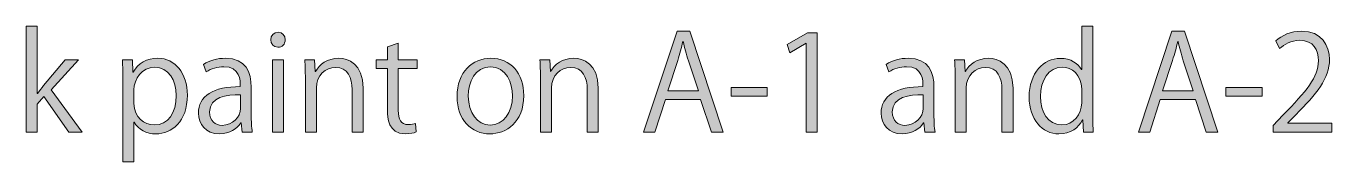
# Model space of a CAD drawing. Header units: millimetres. Extents: x 0 to 430, y 0 to 299.
# Drawn here: x 49.98 to 95.14, y -0.41 to 4.28 of the extents above; entities that cross this region are included whole.
import ezdxf

# ---------------------------------------------------------------- set-up
doc = ezdxf.new("R2010")
doc.units = ezdxf.units.MM
doc.header["$MEASUREMENT"] = 0
doc.layers.get('0').update_dxf_attribs({"lineweight": 0})

# ---------------------------------------------------------------- blocks, each defined once
blk = doc.blocks.new('Block_1')
at = {"true_color": 0x000000, "transparency": 33554687}
h = blk.add_hatch(color=18, dxfattribs=at)
h.dxf.hatch_style = 2
edge = h.paths.add_edge_path()
edge.add_spline(control_points=[(51.919, 0.613), (51.919, 0.613), (51.451, 0.613), (51.451, 0.613), (51.451, 0.613), (50.589, 1.847), (50.589, 1.847), (50.589, 1.847), (50.36, 1.585), (50.36, 1.585), (50.36, 1.585), (50.36, 0.613), (50.36, 0.613), (50.36, 0.613), (49.979, 0.613), (49.979, 0.613), (49.979, 0.613), (49.979, 4.282), (49.979, 4.282), (49.979, 4.282), (50.36, 4.282), (50.36, 4.282), (50.36, 4.282), (50.36, 1.948), (50.36, 1.948), (50.36, 1.948), (50.369, 1.948), (50.369, 1.948), (50.429, 2.035), (50.516, 2.145), (50.585, 2.228), (50.585, 2.228), (51.332, 3.113), (51.332, 3.113), (51.332, 3.113), (51.791, 3.113), (51.791, 3.113), (51.791, 3.113), (50.851, 2.081), (50.851, 2.081), (50.851, 2.081), (51.919, 0.613), (51.919, 0.613)], knot_values=[0, 0, 0, 0, 1, 1, 1, 2, 2, 2, 3, 3, 3, 4, 4, 4, 5, 5, 5, 6, 6, 6, 7, 7, 7, 8, 8, 8, 9, 9, 9, 10, 10, 10, 11, 11, 11, 12, 12, 12, 13, 13, 13, 14, 14, 14, 14], degree=3, periodic=0)
h = blk.add_hatch(color=18, dxfattribs=at)
h.dxf.hatch_style = 2
edge = h.paths.add_edge_path()
edge.add_spline(control_points=[(58.881, 0.613), (58.881, 0.613), (58.5, 0.613), (58.5, 0.613), (58.5, 0.613), (58.5, 3.113), (58.5, 3.113), (58.5, 3.113), (58.881, 3.113), (58.881, 3.113), (58.881, 3.113), (58.881, 0.613), (58.881, 0.613)], knot_values=[0, 0, 0, 0, 1, 1, 1, 2, 2, 2, 3, 3, 3, 4, 4, 4, 4], degree=3, periodic=0)
edge = h.paths.add_edge_path()
edge.add_spline(control_points=[(58.688, 3.553), (58.541, 3.553), (58.441, 3.668), (58.441, 3.814), (58.441, 3.957), (58.546, 4.071), (58.693, 4.071), (58.844, 4.071), (58.94, 3.957), (58.94, 3.814), (58.94, 3.654), (58.835, 3.553), (58.688, 3.553)], knot_values=[0, 0, 0, 0, 1, 1, 1, 2, 2, 2, 3, 3, 3, 4, 4, 4, 4], degree=3, periodic=0)
h = blk.add_hatch(color=18, dxfattribs=at)
h.dxf.hatch_style = 2
edge = h.paths.add_edge_path()
edge.add_spline(control_points=[(73.23, 2.049), (73.23, 2.049), (72.886, 3.085), (72.886, 3.085), (72.813, 3.324), (72.753, 3.544), (72.708, 3.75), (72.708, 3.75), (72.694, 3.75), (72.694, 3.75), (72.648, 3.539), (72.584, 3.319), (72.519, 3.099), (72.519, 3.099), (72.171, 2.049), (72.171, 2.049), (72.171, 2.049), (73.23, 2.049), (73.23, 2.049)], knot_values=[0, 0, 0, 0, 1, 1, 1, 2, 2, 2, 3, 3, 3, 4, 4, 4, 5, 5, 5, 6, 6, 6, 6], degree=3, periodic=0)
edge = h.paths.add_edge_path()
edge.add_spline(control_points=[(74.088, 0.613), (74.088, 0.613), (73.684, 0.613), (73.684, 0.613), (73.684, 0.613), (73.308, 1.746), (73.308, 1.746), (73.308, 1.746), (72.093, 1.746), (72.093, 1.746), (72.093, 1.746), (71.726, 0.613), (71.726, 0.613), (71.726, 0.613), (71.336, 0.613), (71.336, 0.613), (71.336, 0.613), (72.492, 4.108), (72.492, 4.108), (72.492, 4.108), (72.932, 4.108), (72.932, 4.108), (72.932, 4.108), (74.088, 0.613), (74.088, 0.613)], knot_values=[0, 0, 0, 0, 1, 1, 1, 2, 2, 2, 3, 3, 3, 4, 4, 4, 5, 5, 5, 6, 6, 6, 7, 7, 7, 8, 8, 8, 8], degree=3, periodic=0)
h = blk.add_hatch(color=18, dxfattribs=at)
h.dxf.hatch_style = 2
edge = h.paths.add_edge_path()
edge.add_spline(control_points=[(86.488, 2.113), (86.488, 2.613), (86.135, 2.86), (85.814, 2.86), (85.342, 2.86), (85.062, 2.42), (85.062, 1.847), (85.062, 1.319), (85.31, 0.87), (85.801, 0.87), (86.213, 0.87), (86.488, 1.232), (86.488, 1.631), (86.488, 1.631), (86.488, 2.113), (86.488, 2.113)], knot_values=[0, 0, 0, 0, 1, 1, 1, 2, 2, 2, 3, 3, 3, 4, 4, 4, 5, 5, 5, 5], degree=3, periodic=0)
edge = h.paths.add_edge_path()
edge.add_spline(control_points=[(86.869, 1.232), (86.869, 1.03), (86.878, 0.783), (86.888, 0.613), (86.888, 0.613), (86.548, 0.613), (86.548, 0.613), (86.548, 0.613), (86.53, 1.04), (86.53, 1.04), (86.53, 1.04), (86.516, 1.04), (86.516, 1.04), (86.388, 0.778), (86.103, 0.558), (85.7, 0.558), (85.122, 0.558), (84.672, 1.058), (84.672, 1.829), (84.672, 2.672), (85.168, 3.168), (85.75, 3.168), (86.117, 3.168), (86.365, 2.989), (86.479, 2.783), (86.479, 2.783), (86.488, 2.783), (86.488, 2.783), (86.488, 2.783), (86.488, 4.282), (86.488, 4.282), (86.488, 4.282), (86.869, 4.282), (86.869, 4.282), (86.869, 4.282), (86.869, 1.232), (86.869, 1.232)], knot_values=[0, 0, 0, 0, 1, 1, 1, 2, 2, 2, 3, 3, 3, 4, 4, 4, 5, 5, 5, 6, 6, 6, 7, 7, 7, 8, 8, 8, 9, 9, 9, 10, 10, 10, 11, 11, 11, 12, 12, 12, 12], degree=3, periodic=0)
h = blk.add_hatch(color=18, dxfattribs=at)
h.dxf.hatch_style = 2
edge = h.paths.add_edge_path()
edge.add_spline(control_points=[(90.345, 2.049), (90.345, 2.049), (90.001, 3.085), (90.001, 3.085), (89.928, 3.324), (89.868, 3.544), (89.823, 3.75), (89.823, 3.75), (89.809, 3.75), (89.809, 3.75), (89.763, 3.539), (89.699, 3.319), (89.634, 3.099), (89.634, 3.099), (89.286, 2.049), (89.286, 2.049), (89.286, 2.049), (90.345, 2.049), (90.345, 2.049)], knot_values=[0, 0, 0, 0, 1, 1, 1, 2, 2, 2, 3, 3, 3, 4, 4, 4, 5, 5, 5, 6, 6, 6, 6], degree=3, periodic=0)
edge = h.paths.add_edge_path()
edge.add_spline(control_points=[(91.203, 0.613), (91.203, 0.613), (90.799, 0.613), (90.799, 0.613), (90.799, 0.613), (90.423, 1.746), (90.423, 1.746), (90.423, 1.746), (89.208, 1.746), (89.208, 1.746), (89.208, 1.746), (88.841, 0.613), (88.841, 0.613), (88.841, 0.613), (88.451, 0.613), (88.451, 0.613), (88.451, 0.613), (89.607, 4.108), (89.607, 4.108), (89.607, 4.108), (90.047, 4.108), (90.047, 4.108), (90.047, 4.108), (91.203, 0.613), (91.203, 0.613)], knot_values=[0, 0, 0, 0, 1, 1, 1, 2, 2, 2, 3, 3, 3, 4, 4, 4, 5, 5, 5, 6, 6, 6, 7, 7, 7, 8, 8, 8, 8], degree=3, periodic=0)
h = blk.add_hatch(color=18, dxfattribs=at)
h.dxf.hatch_style = 2
edge = h.paths.add_edge_path()
edge.add_spline(control_points=[(95.142, 0.613), (95.142, 0.613), (93.111, 0.613), (93.111, 0.613), (93.111, 0.613), (93.111, 0.847), (93.111, 0.847), (93.111, 0.847), (93.445, 1.2), (93.445, 1.2), (94.262, 2.026), (94.674, 2.526), (94.674, 3.085), (94.674, 3.452), (94.514, 3.792), (94.019, 3.792), (93.743, 3.792), (93.496, 3.64), (93.331, 3.507), (93.331, 3.507), (93.202, 3.773), (93.202, 3.773), (93.413, 3.961), (93.725, 4.108), (94.092, 4.108), (94.785, 4.108), (95.06, 3.604), (95.06, 3.131), (95.06, 2.485), (94.606, 1.934), (93.895, 1.219), (93.895, 1.219), (93.624, 0.934), (93.624, 0.934), (93.624, 0.934), (93.624, 0.925), (93.624, 0.925), (93.624, 0.925), (95.142, 0.925), (95.142, 0.925), (95.142, 0.925), (95.142, 0.613), (95.142, 0.613)], knot_values=[0, 0, 0, 0, 1, 1, 1, 2, 2, 2, 3, 3, 3, 4, 4, 4, 5, 5, 5, 6, 6, 6, 7, 7, 7, 8, 8, 8, 9, 9, 9, 10, 10, 10, 11, 11, 11, 12, 12, 12, 13, 13, 13, 14, 14, 14, 14], degree=3, periodic=0)
h = blk.add_hatch(color=18, dxfattribs=at)
h.dxf.hatch_style = 2
edge = h.paths.add_edge_path()
edge.add_spline(control_points=[(62.476, 3.567), (62.476, 3.567), (62.852, 3.695), (62.852, 3.695), (62.852, 3.695), (62.852, 3.113), (62.852, 3.113), (62.852, 3.113), (63.499, 3.113), (63.499, 3.113), (63.499, 3.113), (63.499, 2.815), (63.499, 2.815), (63.499, 2.815), (62.852, 2.815), (62.852, 2.815), (62.852, 2.815), (62.852, 1.37), (62.852, 1.37), (62.852, 1.054), (62.948, 0.879), (63.192, 0.879), (63.306, 0.879), (63.384, 0.893), (63.448, 0.916), (63.448, 0.916), (63.471, 0.623), (63.471, 0.623), (63.389, 0.586), (63.26, 0.563), (63.1, 0.563), (62.494, 0.563), (62.476, 1.113), (62.476, 1.379), (62.476, 1.379), (62.476, 2.815), (62.476, 2.815), (62.476, 2.815), (62.091, 2.815), (62.091, 2.815), (62.091, 2.815), (62.091, 3.113), (62.091, 3.113), (62.091, 3.113), (62.476, 3.113), (62.476, 3.113), (62.476, 3.113), (62.476, 3.567), (62.476, 3.567)], knot_values=[0, 0, 0, 0, 1, 1, 1, 2, 2, 2, 3, 3, 3, 4, 4, 4, 5, 5, 5, 6, 6, 6, 7, 7, 7, 8, 8, 8, 9, 9, 9, 10, 10, 10, 11, 11, 11, 12, 12, 12, 13, 13, 13, 14, 14, 14, 15, 15, 15, 16, 16, 16, 16], degree=3, periodic=0)
h = blk.add_hatch(color=18, dxfattribs=at)
h.dxf.hatch_style = 2
edge = h.paths.add_edge_path()
edge.add_spline(control_points=[(76.963, 0.613), (76.963, 0.613), (76.963, 3.691), (76.963, 3.691), (76.963, 3.691), (76.954, 3.691), (76.954, 3.691), (76.954, 3.691), (76.39, 3.365), (76.39, 3.365), (76.39, 3.365), (76.298, 3.649), (76.298, 3.649), (76.298, 3.649), (77.009, 4.048), (77.009, 4.048), (77.009, 4.048), (77.335, 4.048), (77.335, 4.048), (77.335, 4.048), (77.335, 0.613), (77.335, 0.613), (77.335, 0.613), (76.963, 0.613), (76.963, 0.613)], knot_values=[0, 0, 0, 0, 1, 1, 1, 2, 2, 2, 3, 3, 3, 4, 4, 4, 5, 5, 5, 6, 6, 6, 7, 7, 7, 8, 8, 8, 8], degree=3, periodic=0)
h = blk.add_hatch(color=18, dxfattribs=at)
h.dxf.hatch_style = 2
edge = h.paths.add_edge_path()
edge.add_spline(control_points=[(53.708, 1.609), (53.708, 1.122), (54.07, 0.865), (54.409, 0.865), (54.9, 0.865), (55.171, 1.287), (55.171, 1.884), (55.171, 2.402), (54.909, 2.86), (54.423, 2.86), (53.997, 2.86), (53.708, 2.448), (53.708, 2.085), (53.708, 2.085), (53.708, 1.609), (53.708, 1.609)], knot_values=[0, 0, 0, 0, 1, 1, 1, 2, 2, 2, 3, 3, 3, 4, 4, 4, 5, 5, 5, 5], degree=3, periodic=0)
edge = h.paths.add_edge_path()
edge.add_spline(control_points=[(53.685, 2.691), (53.859, 2.998), (54.148, 3.172), (54.538, 3.172), (55.129, 3.172), (55.556, 2.663), (55.556, 1.898), (55.556, 0.98), (55.019, 0.558), (54.469, 0.558), (54.139, 0.558), (53.864, 0.71), (53.717, 0.957), (53.717, 0.957), (53.708, 0.957), (53.708, 0.957), (53.708, 0.957), (53.708, -0.41), (53.708, -0.41), (53.708, -0.41), (53.327, -0.41), (53.327, -0.41), (53.327, -0.41), (53.327, 2.31), (53.327, 2.31), (53.327, 2.636), (53.318, 2.888), (53.309, 3.117), (53.309, 3.117), (53.653, 3.117), (53.653, 3.117), (53.653, 3.117), (53.676, 2.691), (53.676, 2.691), (53.676, 2.691), (53.685, 2.691), (53.685, 2.691)], knot_values=[0, 0, 0, 0, 1, 1, 1, 2, 2, 2, 3, 3, 3, 4, 4, 4, 5, 5, 5, 6, 6, 6, 7, 7, 7, 8, 8, 8, 9, 9, 9, 10, 10, 10, 11, 11, 11, 12, 12, 12, 12], degree=3, periodic=0)
h = blk.add_hatch(color=18, dxfattribs=at)
h.dxf.hatch_style = 2
edge = h.paths.add_edge_path()
edge.add_spline(control_points=[(57.39, 1.911), (56.918, 1.911), (56.326, 1.842), (56.326, 1.315), (56.326, 0.994), (56.528, 0.852), (56.757, 0.852), (57.129, 0.852), (57.39, 1.136), (57.39, 1.439), (57.39, 1.439), (57.39, 1.911), (57.39, 1.911)], knot_values=[0, 0, 0, 0, 1, 1, 1, 2, 2, 2, 3, 3, 3, 4, 4, 4, 4], degree=3, periodic=0)
edge = h.paths.add_edge_path()
edge.add_spline(control_points=[(57.766, 1.21), (57.766, 1.003), (57.771, 0.788), (57.803, 0.613), (57.803, 0.613), (57.455, 0.613), (57.455, 0.613), (57.455, 0.613), (57.418, 0.934), (57.418, 0.934), (57.418, 0.934), (57.404, 0.934), (57.404, 0.934), (57.276, 0.737), (57.019, 0.558), (56.666, 0.558), (56.189, 0.558), (55.936, 0.907), (55.936, 1.269), (55.936, 1.87), (56.459, 2.196), (57.386, 2.191), (57.386, 2.402), (57.386, 2.879), (56.817, 2.879), (56.602, 2.879), (56.377, 2.819), (56.207, 2.7), (56.207, 2.7), (56.115, 2.961), (56.115, 2.961), (56.317, 3.094), (56.597, 3.172), (56.877, 3.172), (57.583, 3.172), (57.766, 2.672), (57.766, 2.177), (57.766, 2.177), (57.766, 1.21), (57.766, 1.21)], knot_values=[0, 0, 0, 0, 1, 1, 1, 2, 2, 2, 3, 3, 3, 4, 4, 4, 5, 5, 5, 6, 6, 6, 7, 7, 7, 8, 8, 8, 9, 9, 9, 10, 10, 10, 11, 11, 11, 12, 12, 12, 13, 13, 13, 13], degree=3, periodic=0)
h = blk.add_hatch(color=18, dxfattribs=at)
h.dxf.hatch_style = 2
edge = h.paths.add_edge_path()
edge.add_spline(control_points=[(61.637, 0.613), (61.637, 0.613), (61.256, 0.613), (61.256, 0.613), (61.256, 0.613), (61.256, 2.09), (61.256, 2.09), (61.256, 2.498), (61.11, 2.856), (60.674, 2.856), (60.348, 2.856), (60.018, 2.581), (60.018, 2.145), (60.018, 2.145), (60.018, 0.613), (60.018, 0.613), (60.018, 0.613), (59.637, 0.613), (59.637, 0.613), (59.637, 0.613), (59.637, 2.471), (59.637, 2.471), (59.637, 2.727), (59.628, 2.916), (59.619, 3.117), (59.619, 3.117), (59.958, 3.117), (59.958, 3.117), (59.958, 3.117), (59.981, 2.709), (59.981, 2.709), (59.981, 2.709), (59.99, 2.709), (59.99, 2.709), (60.114, 2.952), (60.403, 3.172), (60.793, 3.172), (61.105, 3.172), (61.637, 2.984), (61.637, 2.136), (61.637, 2.136), (61.637, 0.613), (61.637, 0.613)], knot_values=[0, 0, 0, 0, 1, 1, 1, 2, 2, 2, 3, 3, 3, 4, 4, 4, 5, 5, 5, 6, 6, 6, 7, 7, 7, 8, 8, 8, 9, 9, 9, 10, 10, 10, 11, 11, 11, 12, 12, 12, 13, 13, 13, 14, 14, 14, 14], degree=3, periodic=0)
h = blk.add_hatch(color=18, dxfattribs=at)
h.dxf.hatch_style = 2
edge = h.paths.add_edge_path()
edge.add_spline(control_points=[(66.04, 2.874), (65.498, 2.874), (65.274, 2.342), (65.274, 1.861), (65.274, 1.306), (65.581, 0.856), (66.03, 0.856), (66.484, 0.856), (66.801, 1.306), (66.801, 1.87), (66.801, 2.315), (66.585, 2.874), (66.04, 2.874)], knot_values=[0, 0, 0, 0, 1, 1, 1, 2, 2, 2, 3, 3, 3, 4, 4, 4, 4], degree=3, periodic=0)
edge = h.paths.add_edge_path()
edge.add_spline(control_points=[(67.191, 1.884), (67.191, 0.953), (66.576, 0.558), (66.021, 0.558), (65.379, 0.558), (64.884, 1.04), (64.884, 1.847), (64.884, 2.7), (65.416, 3.172), (66.053, 3.172), (66.737, 3.172), (67.191, 2.65), (67.191, 1.884)], knot_values=[0, 0, 0, 0, 1, 1, 1, 2, 2, 2, 3, 3, 3, 4, 4, 4, 4], degree=3, periodic=0)
h = blk.add_hatch(color=18, dxfattribs=at)
h.dxf.hatch_style = 2
edge = h.paths.add_edge_path()
edge.add_spline(control_points=[(69.768, 0.613), (69.768, 0.613), (69.387, 0.613), (69.387, 0.613), (69.387, 0.613), (69.387, 2.09), (69.387, 2.09), (69.387, 2.498), (69.241, 2.856), (68.805, 2.856), (68.479, 2.856), (68.149, 2.581), (68.149, 2.145), (68.149, 2.145), (68.149, 0.613), (68.149, 0.613), (68.149, 0.613), (67.768, 0.613), (67.768, 0.613), (67.768, 0.613), (67.768, 2.471), (67.768, 2.471), (67.768, 2.727), (67.759, 2.916), (67.75, 3.117), (67.75, 3.117), (68.089, 3.117), (68.089, 3.117), (68.089, 3.117), (68.112, 2.709), (68.112, 2.709), (68.112, 2.709), (68.121, 2.709), (68.121, 2.709), (68.245, 2.952), (68.534, 3.172), (68.924, 3.172), (69.236, 3.172), (69.768, 2.984), (69.768, 2.136), (69.768, 2.136), (69.768, 0.613), (69.768, 0.613)], knot_values=[0, 0, 0, 0, 1, 1, 1, 2, 2, 2, 3, 3, 3, 4, 4, 4, 5, 5, 5, 6, 6, 6, 7, 7, 7, 8, 8, 8, 9, 9, 9, 10, 10, 10, 11, 11, 11, 12, 12, 12, 13, 13, 13, 14, 14, 14, 14], degree=3, periodic=0)
h = blk.add_hatch(color=18, dxfattribs=at)
h.dxf.hatch_style = 2
edge = h.paths.add_edge_path()
edge.add_spline(control_points=[(81.003, 1.911), (80.531, 1.911), (79.939, 1.842), (79.939, 1.315), (79.939, 0.994), (80.141, 0.852), (80.371, 0.852), (80.742, 0.852), (81.003, 1.136), (81.003, 1.439), (81.003, 1.439), (81.003, 1.911), (81.003, 1.911)], knot_values=[0, 0, 0, 0, 1, 1, 1, 2, 2, 2, 3, 3, 3, 4, 4, 4, 4], degree=3, periodic=0)
edge = h.paths.add_edge_path()
edge.add_spline(control_points=[(81.38, 1.21), (81.38, 1.003), (81.384, 0.788), (81.416, 0.613), (81.416, 0.613), (81.068, 0.613), (81.068, 0.613), (81.068, 0.613), (81.031, 0.934), (81.031, 0.934), (81.031, 0.934), (81.017, 0.934), (81.017, 0.934), (80.889, 0.737), (80.632, 0.558), (80.279, 0.558), (79.802, 0.558), (79.55, 0.907), (79.55, 1.269), (79.55, 1.87), (80.072, 2.196), (80.999, 2.191), (80.999, 2.402), (80.999, 2.879), (80.43, 2.879), (80.215, 2.879), (79.99, 2.819), (79.82, 2.7), (79.82, 2.7), (79.728, 2.961), (79.728, 2.961), (79.93, 3.094), (80.21, 3.172), (80.49, 3.172), (81.196, 3.172), (81.38, 2.672), (81.38, 2.177), (81.38, 2.177), (81.38, 1.21), (81.38, 1.21)], knot_values=[0, 0, 0, 0, 1, 1, 1, 2, 2, 2, 3, 3, 3, 4, 4, 4, 5, 5, 5, 6, 6, 6, 7, 7, 7, 8, 8, 8, 9, 9, 9, 10, 10, 10, 11, 11, 11, 12, 12, 12, 13, 13, 13, 13], degree=3, periodic=0)
h = blk.add_hatch(color=18, dxfattribs=at)
h.dxf.hatch_style = 2
edge = h.paths.add_edge_path()
edge.add_spline(control_points=[(84.113, 0.613), (84.113, 0.613), (83.732, 0.613), (83.732, 0.613), (83.732, 0.613), (83.732, 2.09), (83.732, 2.09), (83.732, 2.498), (83.586, 2.856), (83.15, 2.856), (82.824, 2.856), (82.494, 2.581), (82.494, 2.145), (82.494, 2.145), (82.494, 0.613), (82.494, 0.613), (82.494, 0.613), (82.113, 0.613), (82.113, 0.613), (82.113, 0.613), (82.113, 2.471), (82.113, 2.471), (82.113, 2.727), (82.104, 2.916), (82.095, 3.117), (82.095, 3.117), (82.434, 3.117), (82.434, 3.117), (82.434, 3.117), (82.457, 2.709), (82.457, 2.709), (82.457, 2.709), (82.466, 2.709), (82.466, 2.709), (82.59, 2.952), (82.879, 3.172), (83.269, 3.172), (83.581, 3.172), (84.113, 2.984), (84.113, 2.136), (84.113, 2.136), (84.113, 0.613), (84.113, 0.613)], knot_values=[0, 0, 0, 0, 1, 1, 1, 2, 2, 2, 3, 3, 3, 4, 4, 4, 5, 5, 5, 6, 6, 6, 7, 7, 7, 8, 8, 8, 9, 9, 9, 10, 10, 10, 11, 11, 11, 12, 12, 12, 13, 13, 13, 14, 14, 14, 14], degree=3, periodic=0)
h = blk.add_hatch(color=18, dxfattribs=at)
h.dxf.hatch_style = 2
edge = h.paths.add_edge_path()
edge.add_spline(control_points=[(74.363, 2.159), (74.363, 2.159), (75.615, 2.159), (75.615, 2.159), (75.615, 2.159), (75.615, 1.865), (75.615, 1.865), (75.615, 1.865), (74.363, 1.865), (74.363, 1.865), (74.363, 1.865), (74.363, 2.159), (74.363, 2.159)], knot_values=[0, 0, 0, 0, 1, 1, 1, 2, 2, 2, 3, 3, 3, 4, 4, 4, 4], degree=3, periodic=0)
h = blk.add_hatch(color=18, dxfattribs=at)
h.dxf.hatch_style = 2
edge = h.paths.add_edge_path()
edge.add_spline(control_points=[(91.478, 2.159), (91.478, 2.159), (92.73, 2.159), (92.73, 2.159), (92.73, 2.159), (92.73, 1.865), (92.73, 1.865), (92.73, 1.865), (91.478, 1.865), (91.478, 1.865), (91.478, 1.865), (91.478, 2.159), (91.478, 2.159)], knot_values=[0, 0, 0, 0, 1, 1, 1, 2, 2, 2, 3, 3, 3, 4, 4, 4, 4], degree=3, periodic=0)
for points, knots in [([(51.919, 0.613), (51.919, 0.613), (51.451, 0.613), (51.451, 0.613), (51.451, 0.613), (50.589, 1.847), (50.589, 1.847), (50.589, 1.847), (50.36, 1.585), (50.36, 1.585), (50.36, 1.585), (50.36, 0.613), (50.36, 0.613), (50.36, 0.613), (49.979, 0.613), (49.979, 0.613), (49.979, 0.613), (49.979, 4.282), (49.979, 4.282), (49.979, 4.282), (50.36, 4.282), (50.36, 4.282), (50.36, 4.282), (50.36, 1.948), (50.36, 1.948), (50.36, 1.948), (50.369, 1.948), (50.369, 1.948), (50.429, 2.035), (50.516, 2.145), (50.585, 2.228), (50.585, 2.228), (51.332, 3.113), (51.332, 3.113), (51.332, 3.113), (51.791, 3.113), (51.791, 3.113), (51.791, 3.113), (50.851, 2.081), (50.851, 2.081), (50.851, 2.081), (51.919, 0.613), (51.919, 0.613)], [0, 0, 0, 0, 1, 1, 1, 2, 2, 2, 3, 3, 3, 4, 4, 4, 5, 5, 5, 6, 6, 6, 7, 7, 7, 8, 8, 8, 9, 9, 9, 10, 10, 10, 11, 11, 11, 12, 12, 12, 13, 13, 13, 14, 14, 14, 14]), ([(58.688, 3.553), (58.541, 3.553), (58.441, 3.668), (58.441, 3.814), (58.441, 3.957), (58.546, 4.071), (58.693, 4.071), (58.844, 4.071), (58.94, 3.957), (58.94, 3.814), (58.94, 3.654), (58.835, 3.553), (58.688, 3.553)], [0, 0, 0, 0, 1, 1, 1, 2, 2, 2, 3, 3, 3, 4, 4, 4, 4]), ([(74.088, 0.613), (74.088, 0.613), (73.684, 0.613), (73.684, 0.613), (73.684, 0.613), (73.308, 1.746), (73.308, 1.746), (73.308, 1.746), (72.093, 1.746), (72.093, 1.746), (72.093, 1.746), (71.726, 0.613), (71.726, 0.613), (71.726, 0.613), (71.336, 0.613), (71.336, 0.613), (71.336, 0.613), (72.492, 4.108), (72.492, 4.108), (72.492, 4.108), (72.932, 4.108), (72.932, 4.108), (72.932, 4.108), (74.088, 0.613), (74.088, 0.613)], [0, 0, 0, 0, 1, 1, 1, 2, 2, 2, 3, 3, 3, 4, 4, 4, 5, 5, 5, 6, 6, 6, 7, 7, 7, 8, 8, 8, 8]), ([(86.869, 1.232), (86.869, 1.03), (86.878, 0.783), (86.888, 0.613), (86.888, 0.613), (86.548, 0.613), (86.548, 0.613), (86.548, 0.613), (86.53, 1.04), (86.53, 1.04), (86.53, 1.04), (86.516, 1.04), (86.516, 1.04), (86.388, 0.778), (86.103, 0.558), (85.7, 0.558), (85.122, 0.558), (84.672, 1.058), (84.672, 1.829), (84.672, 2.672), (85.168, 3.168), (85.75, 3.168), (86.117, 3.168), (86.365, 2.989), (86.479, 2.783), (86.479, 2.783), (86.488, 2.783), (86.488, 2.783), (86.488, 2.783), (86.488, 4.282), (86.488, 4.282), (86.488, 4.282), (86.869, 4.282), (86.869, 4.282), (86.869, 4.282), (86.869, 1.232), (86.869, 1.232)], [0, 0, 0, 0, 1, 1, 1, 2, 2, 2, 3, 3, 3, 4, 4, 4, 5, 5, 5, 6, 6, 6, 7, 7, 7, 8, 8, 8, 9, 9, 9, 10, 10, 10, 11, 11, 11, 12, 12, 12, 12]), ([(91.203, 0.613), (91.203, 0.613), (90.799, 0.613), (90.799, 0.613), (90.799, 0.613), (90.423, 1.746), (90.423, 1.746), (90.423, 1.746), (89.208, 1.746), (89.208, 1.746), (89.208, 1.746), (88.841, 0.613), (88.841, 0.613), (88.841, 0.613), (88.451, 0.613), (88.451, 0.613), (88.451, 0.613), (89.607, 4.108), (89.607, 4.108), (89.607, 4.108), (90.047, 4.108), (90.047, 4.108), (90.047, 4.108), (91.203, 0.613), (91.203, 0.613)], [0, 0, 0, 0, 1, 1, 1, 2, 2, 2, 3, 3, 3, 4, 4, 4, 5, 5, 5, 6, 6, 6, 7, 7, 7, 8, 8, 8, 8]), ([(95.142, 0.613), (95.142, 0.613), (93.111, 0.613), (93.111, 0.613), (93.111, 0.613), (93.111, 0.847), (93.111, 0.847), (93.111, 0.847), (93.445, 1.2), (93.445, 1.2), (94.262, 2.026), (94.674, 2.526), (94.674, 3.085), (94.674, 3.452), (94.514, 3.792), (94.019, 3.792), (93.743, 3.792), (93.496, 3.64), (93.331, 3.507), (93.331, 3.507), (93.202, 3.773), (93.202, 3.773), (93.413, 3.961), (93.725, 4.108), (94.092, 4.108), (94.785, 4.108), (95.06, 3.604), (95.06, 3.131), (95.06, 2.485), (94.606, 1.934), (93.895, 1.219), (93.895, 1.219), (93.624, 0.934), (93.624, 0.934), (93.624, 0.934), (93.624, 0.925), (93.624, 0.925), (93.624, 0.925), (95.142, 0.925), (95.142, 0.925), (95.142, 0.925), (95.142, 0.613), (95.142, 0.613)], [0, 0, 0, 0, 1, 1, 1, 2, 2, 2, 3, 3, 3, 4, 4, 4, 5, 5, 5, 6, 6, 6, 7, 7, 7, 8, 8, 8, 9, 9, 9, 10, 10, 10, 11, 11, 11, 12, 12, 12, 13, 13, 13, 14, 14, 14, 14]), ([(62.476, 3.567), (62.476, 3.567), (62.852, 3.695), (62.852, 3.695), (62.852, 3.695), (62.852, 3.113), (62.852, 3.113), (62.852, 3.113), (63.499, 3.113), (63.499, 3.113), (63.499, 3.113), (63.499, 2.815), (63.499, 2.815), (63.499, 2.815), (62.852, 2.815), (62.852, 2.815), (62.852, 2.815), (62.852, 1.37), (62.852, 1.37), (62.852, 1.054), (62.948, 0.879), (63.192, 0.879), (63.306, 0.879), (63.384, 0.893), (63.448, 0.916), (63.448, 0.916), (63.471, 0.623), (63.471, 0.623), (63.389, 0.586), (63.26, 0.563), (63.1, 0.563), (62.494, 0.563), (62.476, 1.113), (62.476, 1.379), (62.476, 1.379), (62.476, 2.815), (62.476, 2.815), (62.476, 2.815), (62.091, 2.815), (62.091, 2.815), (62.091, 2.815), (62.091, 3.113), (62.091, 3.113), (62.091, 3.113), (62.476, 3.113), (62.476, 3.113), (62.476, 3.113), (62.476, 3.567), (62.476, 3.567)], [0, 0, 0, 0, 1, 1, 1, 2, 2, 2, 3, 3, 3, 4, 4, 4, 5, 5, 5, 6, 6, 6, 7, 7, 7, 8, 8, 8, 9, 9, 9, 10, 10, 10, 11, 11, 11, 12, 12, 12, 13, 13, 13, 14, 14, 14, 15, 15, 15, 16, 16, 16, 16]), ([(73.23, 2.049), (73.23, 2.049), (72.886, 3.085), (72.886, 3.085), (72.813, 3.324), (72.753, 3.544), (72.708, 3.75), (72.708, 3.75), (72.694, 3.75), (72.694, 3.75), (72.648, 3.539), (72.584, 3.319), (72.519, 3.099), (72.519, 3.099), (72.171, 2.049), (72.171, 2.049), (72.171, 2.049), (73.23, 2.049), (73.23, 2.049)], [0, 0, 0, 0, 1, 1, 1, 2, 2, 2, 3, 3, 3, 4, 4, 4, 5, 5, 5, 6, 6, 6, 6]), ([(76.963, 0.613), (76.963, 0.613), (76.963, 3.691), (76.963, 3.691), (76.963, 3.691), (76.954, 3.691), (76.954, 3.691), (76.954, 3.691), (76.39, 3.365), (76.39, 3.365), (76.39, 3.365), (76.298, 3.649), (76.298, 3.649), (76.298, 3.649), (77.009, 4.048), (77.009, 4.048), (77.009, 4.048), (77.335, 4.048), (77.335, 4.048), (77.335, 4.048), (77.335, 0.613), (77.335, 0.613), (77.335, 0.613), (76.963, 0.613), (76.963, 0.613)], [0, 0, 0, 0, 1, 1, 1, 2, 2, 2, 3, 3, 3, 4, 4, 4, 5, 5, 5, 6, 6, 6, 7, 7, 7, 8, 8, 8, 8]), ([(90.345, 2.049), (90.345, 2.049), (90.001, 3.085), (90.001, 3.085), (89.928, 3.324), (89.868, 3.544), (89.823, 3.75), (89.823, 3.75), (89.809, 3.75), (89.809, 3.75), (89.763, 3.539), (89.699, 3.319), (89.634, 3.099), (89.634, 3.099), (89.286, 2.049), (89.286, 2.049), (89.286, 2.049), (90.345, 2.049), (90.345, 2.049)], [0, 0, 0, 0, 1, 1, 1, 2, 2, 2, 3, 3, 3, 4, 4, 4, 5, 5, 5, 6, 6, 6, 6]), ([(53.685, 2.691), (53.859, 2.998), (54.148, 3.172), (54.538, 3.172), (55.129, 3.172), (55.556, 2.663), (55.556, 1.898), (55.556, 0.98), (55.019, 0.558), (54.469, 0.558), (54.139, 0.558), (53.864, 0.71), (53.717, 0.957), (53.717, 0.957), (53.708, 0.957), (53.708, 0.957), (53.708, 0.957), (53.708, -0.41), (53.708, -0.41), (53.708, -0.41), (53.327, -0.41), (53.327, -0.41), (53.327, -0.41), (53.327, 2.31), (53.327, 2.31), (53.327, 2.636), (53.318, 2.888), (53.309, 3.117), (53.309, 3.117), (53.653, 3.117), (53.653, 3.117), (53.653, 3.117), (53.676, 2.691), (53.676, 2.691), (53.676, 2.691), (53.685, 2.691), (53.685, 2.691)], [0, 0, 0, 0, 1, 1, 1, 2, 2, 2, 3, 3, 3, 4, 4, 4, 5, 5, 5, 6, 6, 6, 7, 7, 7, 8, 8, 8, 9, 9, 9, 10, 10, 10, 11, 11, 11, 12, 12, 12, 12]), ([(57.766, 1.21), (57.766, 1.003), (57.771, 0.788), (57.803, 0.613), (57.803, 0.613), (57.455, 0.613), (57.455, 0.613), (57.455, 0.613), (57.418, 0.934), (57.418, 0.934), (57.418, 0.934), (57.404, 0.934), (57.404, 0.934), (57.276, 0.737), (57.019, 0.558), (56.666, 0.558), (56.189, 0.558), (55.936, 0.907), (55.936, 1.269), (55.936, 1.87), (56.459, 2.196), (57.386, 2.191), (57.386, 2.402), (57.386, 2.879), (56.817, 2.879), (56.602, 2.879), (56.377, 2.819), (56.207, 2.7), (56.207, 2.7), (56.115, 2.961), (56.115, 2.961), (56.317, 3.094), (56.597, 3.172), (56.877, 3.172), (57.583, 3.172), (57.766, 2.672), (57.766, 2.177), (57.766, 2.177), (57.766, 1.21), (57.766, 1.21)], [0, 0, 0, 0, 1, 1, 1, 2, 2, 2, 3, 3, 3, 4, 4, 4, 5, 5, 5, 6, 6, 6, 7, 7, 7, 8, 8, 8, 9, 9, 9, 10, 10, 10, 11, 11, 11, 12, 12, 12, 13, 13, 13, 13]), ([(61.637, 0.613), (61.637, 0.613), (61.256, 0.613), (61.256, 0.613), (61.256, 0.613), (61.256, 2.09), (61.256, 2.09), (61.256, 2.498), (61.11, 2.856), (60.674, 2.856), (60.348, 2.856), (60.018, 2.581), (60.018, 2.145), (60.018, 2.145), (60.018, 0.613), (60.018, 0.613), (60.018, 0.613), (59.637, 0.613), (59.637, 0.613), (59.637, 0.613), (59.637, 2.471), (59.637, 2.471), (59.637, 2.727), (59.628, 2.916), (59.619, 3.117), (59.619, 3.117), (59.958, 3.117), (59.958, 3.117), (59.958, 3.117), (59.981, 2.709), (59.981, 2.709), (59.981, 2.709), (59.99, 2.709), (59.99, 2.709), (60.114, 2.952), (60.403, 3.172), (60.793, 3.172), (61.105, 3.172), (61.637, 2.984), (61.637, 2.136), (61.637, 2.136), (61.637, 0.613), (61.637, 0.613)], [0, 0, 0, 0, 1, 1, 1, 2, 2, 2, 3, 3, 3, 4, 4, 4, 5, 5, 5, 6, 6, 6, 7, 7, 7, 8, 8, 8, 9, 9, 9, 10, 10, 10, 11, 11, 11, 12, 12, 12, 13, 13, 13, 14, 14, 14, 14]), ([(67.191, 1.884), (67.191, 0.953), (66.576, 0.558), (66.021, 0.558), (65.379, 0.558), (64.884, 1.04), (64.884, 1.847), (64.884, 2.7), (65.416, 3.172), (66.053, 3.172), (66.737, 3.172), (67.191, 2.65), (67.191, 1.884)], [0, 0, 0, 0, 1, 1, 1, 2, 2, 2, 3, 3, 3, 4, 4, 4, 4]), ([(69.768, 0.613), (69.768, 0.613), (69.387, 0.613), (69.387, 0.613), (69.387, 0.613), (69.387, 2.09), (69.387, 2.09), (69.387, 2.498), (69.241, 2.856), (68.805, 2.856), (68.479, 2.856), (68.149, 2.581), (68.149, 2.145), (68.149, 2.145), (68.149, 0.613), (68.149, 0.613), (68.149, 0.613), (67.768, 0.613), (67.768, 0.613), (67.768, 0.613), (67.768, 2.471), (67.768, 2.471), (67.768, 2.727), (67.759, 2.916), (67.75, 3.117), (67.75, 3.117), (68.089, 3.117), (68.089, 3.117), (68.089, 3.117), (68.112, 2.709), (68.112, 2.709), (68.112, 2.709), (68.121, 2.709), (68.121, 2.709), (68.245, 2.952), (68.534, 3.172), (68.924, 3.172), (69.236, 3.172), (69.768, 2.984), (69.768, 2.136), (69.768, 2.136), (69.768, 0.613), (69.768, 0.613)], [0, 0, 0, 0, 1, 1, 1, 2, 2, 2, 3, 3, 3, 4, 4, 4, 5, 5, 5, 6, 6, 6, 7, 7, 7, 8, 8, 8, 9, 9, 9, 10, 10, 10, 11, 11, 11, 12, 12, 12, 13, 13, 13, 14, 14, 14, 14]), ([(81.38, 1.21), (81.38, 1.003), (81.384, 0.788), (81.416, 0.613), (81.416, 0.613), (81.068, 0.613), (81.068, 0.613), (81.068, 0.613), (81.031, 0.934), (81.031, 0.934), (81.031, 0.934), (81.017, 0.934), (81.017, 0.934), (80.889, 0.737), (80.632, 0.558), (80.279, 0.558), (79.802, 0.558), (79.55, 0.907), (79.55, 1.269), (79.55, 1.87), (80.072, 2.196), (80.999, 2.191), (80.999, 2.402), (80.999, 2.879), (80.43, 2.879), (80.215, 2.879), (79.99, 2.819), (79.82, 2.7), (79.82, 2.7), (79.728, 2.961), (79.728, 2.961), (79.93, 3.094), (80.21, 3.172), (80.49, 3.172), (81.196, 3.172), (81.38, 2.672), (81.38, 2.177), (81.38, 2.177), (81.38, 1.21), (81.38, 1.21)], [0, 0, 0, 0, 1, 1, 1, 2, 2, 2, 3, 3, 3, 4, 4, 4, 5, 5, 5, 6, 6, 6, 7, 7, 7, 8, 8, 8, 9, 9, 9, 10, 10, 10, 11, 11, 11, 12, 12, 12, 13, 13, 13, 13]), ([(84.113, 0.613), (84.113, 0.613), (83.732, 0.613), (83.732, 0.613), (83.732, 0.613), (83.732, 2.09), (83.732, 2.09), (83.732, 2.498), (83.586, 2.856), (83.15, 2.856), (82.824, 2.856), (82.494, 2.581), (82.494, 2.145), (82.494, 2.145), (82.494, 0.613), (82.494, 0.613), (82.494, 0.613), (82.113, 0.613), (82.113, 0.613), (82.113, 0.613), (82.113, 2.471), (82.113, 2.471), (82.113, 2.727), (82.104, 2.916), (82.095, 3.117), (82.095, 3.117), (82.434, 3.117), (82.434, 3.117), (82.434, 3.117), (82.457, 2.709), (82.457, 2.709), (82.457, 2.709), (82.466, 2.709), (82.466, 2.709), (82.59, 2.952), (82.879, 3.172), (83.269, 3.172), (83.581, 3.172), (84.113, 2.984), (84.113, 2.136), (84.113, 2.136), (84.113, 0.613), (84.113, 0.613)], [0, 0, 0, 0, 1, 1, 1, 2, 2, 2, 3, 3, 3, 4, 4, 4, 5, 5, 5, 6, 6, 6, 7, 7, 7, 8, 8, 8, 9, 9, 9, 10, 10, 10, 11, 11, 11, 12, 12, 12, 13, 13, 13, 14, 14, 14, 14]), ([(53.708, 1.609), (53.708, 1.122), (54.07, 0.865), (54.409, 0.865), (54.9, 0.865), (55.171, 1.287), (55.171, 1.884), (55.171, 2.402), (54.909, 2.86), (54.423, 2.86), (53.997, 2.86), (53.708, 2.448), (53.708, 2.085), (53.708, 2.085), (53.708, 1.609), (53.708, 1.609)], [0, 0, 0, 0, 1, 1, 1, 2, 2, 2, 3, 3, 3, 4, 4, 4, 5, 5, 5, 5]), ([(58.881, 0.613), (58.881, 0.613), (58.5, 0.613), (58.5, 0.613), (58.5, 0.613), (58.5, 3.113), (58.5, 3.113), (58.5, 3.113), (58.881, 3.113), (58.881, 3.113), (58.881, 3.113), (58.881, 0.613), (58.881, 0.613)], [0, 0, 0, 0, 1, 1, 1, 2, 2, 2, 3, 3, 3, 4, 4, 4, 4]), ([(66.04, 2.874), (65.498, 2.874), (65.274, 2.342), (65.274, 1.861), (65.274, 1.306), (65.581, 0.856), (66.03, 0.856), (66.484, 0.856), (66.801, 1.306), (66.801, 1.87), (66.801, 2.315), (66.585, 2.874), (66.04, 2.874)], [0, 0, 0, 0, 1, 1, 1, 2, 2, 2, 3, 3, 3, 4, 4, 4, 4]), ([(86.488, 2.113), (86.488, 2.613), (86.135, 2.86), (85.814, 2.86), (85.342, 2.86), (85.062, 2.42), (85.062, 1.847), (85.062, 1.319), (85.31, 0.87), (85.801, 0.87), (86.213, 0.87), (86.488, 1.232), (86.488, 1.631), (86.488, 1.631), (86.488, 2.113), (86.488, 2.113)], [0, 0, 0, 0, 1, 1, 1, 2, 2, 2, 3, 3, 3, 4, 4, 4, 5, 5, 5, 5]), ([(57.39, 1.911), (56.918, 1.911), (56.326, 1.842), (56.326, 1.315), (56.326, 0.994), (56.528, 0.852), (56.757, 0.852), (57.129, 0.852), (57.39, 1.136), (57.39, 1.439), (57.39, 1.439), (57.39, 1.911), (57.39, 1.911)], [0, 0, 0, 0, 1, 1, 1, 2, 2, 2, 3, 3, 3, 4, 4, 4, 4]), ([(74.363, 2.159), (74.363, 2.159), (75.615, 2.159), (75.615, 2.159), (75.615, 2.159), (75.615, 1.865), (75.615, 1.865), (75.615, 1.865), (74.363, 1.865), (74.363, 1.865), (74.363, 1.865), (74.363, 2.159), (74.363, 2.159)], [0, 0, 0, 0, 1, 1, 1, 2, 2, 2, 3, 3, 3, 4, 4, 4, 4]), ([(81.003, 1.911), (80.531, 1.911), (79.939, 1.842), (79.939, 1.315), (79.939, 0.994), (80.141, 0.852), (80.371, 0.852), (80.742, 0.852), (81.003, 1.136), (81.003, 1.439), (81.003, 1.439), (81.003, 1.911), (81.003, 1.911)], [0, 0, 0, 0, 1, 1, 1, 2, 2, 2, 3, 3, 3, 4, 4, 4, 4]), ([(91.478, 2.159), (91.478, 2.159), (92.73, 2.159), (92.73, 2.159), (92.73, 2.159), (92.73, 1.865), (92.73, 1.865), (92.73, 1.865), (91.478, 1.865), (91.478, 1.865), (91.478, 1.865), (91.478, 2.159), (91.478, 2.159)], [0, 0, 0, 0, 1, 1, 1, 2, 2, 2, 3, 3, 3, 4, 4, 4, 4])]:
    blk.add_open_spline(points, degree=3, knots=knots)

msp = doc.modelspace()

# ---------------------------------------------------------------- block references
msp.add_blockref('Block_1', (0, 0))

doc.saveas('drawing.dxf')
